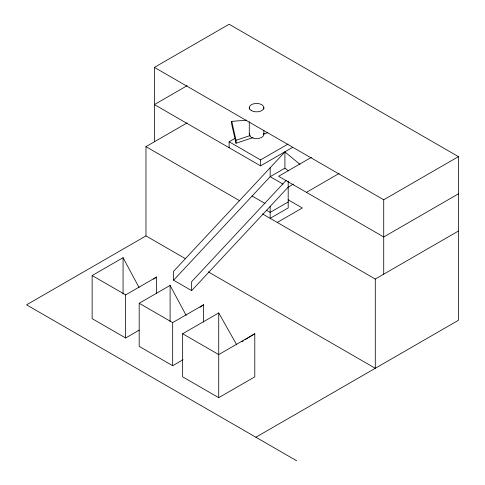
<?xml version="1.0" encoding="UTF-8"?>
<svg xmlns="http://www.w3.org/2000/svg" width="485" height="485" viewBox="0 0 485 485"><rect width="100%" height="100%" fill="white"/><g stroke="black" fill="none" stroke-linecap="round" stroke-linejoin="round"><path stroke-width="0.73" d="M300.009 164.409L284.919 151.938L173.612 271.285L173.612 280.209L191.648 290.624L288.193 187.107L293.413 184.094M173.612 280.209L270.157 176.692L284.919 168.168L284.919 151.938M286.132 180.396L191.648 281.7L191.648 290.624M153.563 279.154L156.558 277.038L156.558 293.667M200.002 307.302L203.591 304.756L203.591 322.143M241.912 341.707L243.203 340.913M245.131 339.718L254.795 333.753L254.795 376.851L218.723 397.676L182.651 376.851L182.651 333.753L218.723 312.928L236.759 344.89M154.4 141.772L154.4 67.391L229.126 24.25L458.44 156.643L458.44 320.282L255.874 437.228M187.174 85.657L154.4 104.578L260.56 165.87L292.679 147.325M296.614 460.75L26.56 304.835L145.967 235.898L145.967 146.64L187.174 122.85M229.126 147.719L229.126 141.772L234.922 138.419M229.126 141.772L260.56 159.917L288.09 144.027M139.165 330.17L125.639 337.984L92.144 318.645L92.144 275.547L123.063 257.699L139.098 287.587M311.37 157.358L278.596 176.279L383.72 236.977L458.44 193.836M92.144 275.547L125.639 294.886L156.558 277.038M288.193 201.978L270.157 212.394L266.295 210.163M306.423 192.345L339.191 173.424M277.244 222.433L302.3 207.968L288.132 199.784M182.978 359.749L172.672 365.702L139.177 346.363L139.177 303.264L170.096 285.416L186.131 315.305M154.4 67.391L383.72 199.784L458.44 156.643M139.177 303.264L172.672 322.604L203.591 304.756M254.795 333.753L218.723 354.577L182.651 333.753M262.427 213.879L375.281 279.039L458.44 231.024M253.024 137.588L236.025 143.257L236.025 140.28L250.321 135.515M263.652 134.048L267.902 132.629M236.025 143.257L231.709 124.33L231.709 121.353L246.75 120.207M283.04 184.13L270.157 176.692L270.157 167.768M252.121 196.031L265.004 203.47M145.967 146.64L239.808 200.82M145.967 235.898L185.276 258.596M208.21 271.83L375.281 368.291L375.281 279.039M284.919 168.168L288.533 170.89M231.709 121.353L236.025 140.28M383.72 199.784L383.72 274.164M288.193 181.154L288.193 207.932L270.157 218.341L270.157 206.44M263.858 107.646L263.858 109.137M263.858 130.707L263.858 134.424M260.56 159.917L260.56 165.87M249.284 107.646L249.284 109.137M249.284 121.777L249.284 134.424M218.723 312.928L218.723 397.676M172.672 322.604L172.672 365.702M170.096 285.416L170.096 321.707M125.639 294.886L125.639 337.984M123.063 257.699L123.063 293.989M263.61 133.333A7.287 4.207 0 0 1 256.571 138.631A7.287 4.207 0 0 1 249.532 133.333M251.418 110.622A7.287 4.207 0 0 0 263.61 108.737A7.287 4.207 0 0 0 254.686 103.584A7.287 4.207 0 0 0 251.418 110.622"/></g></svg>
